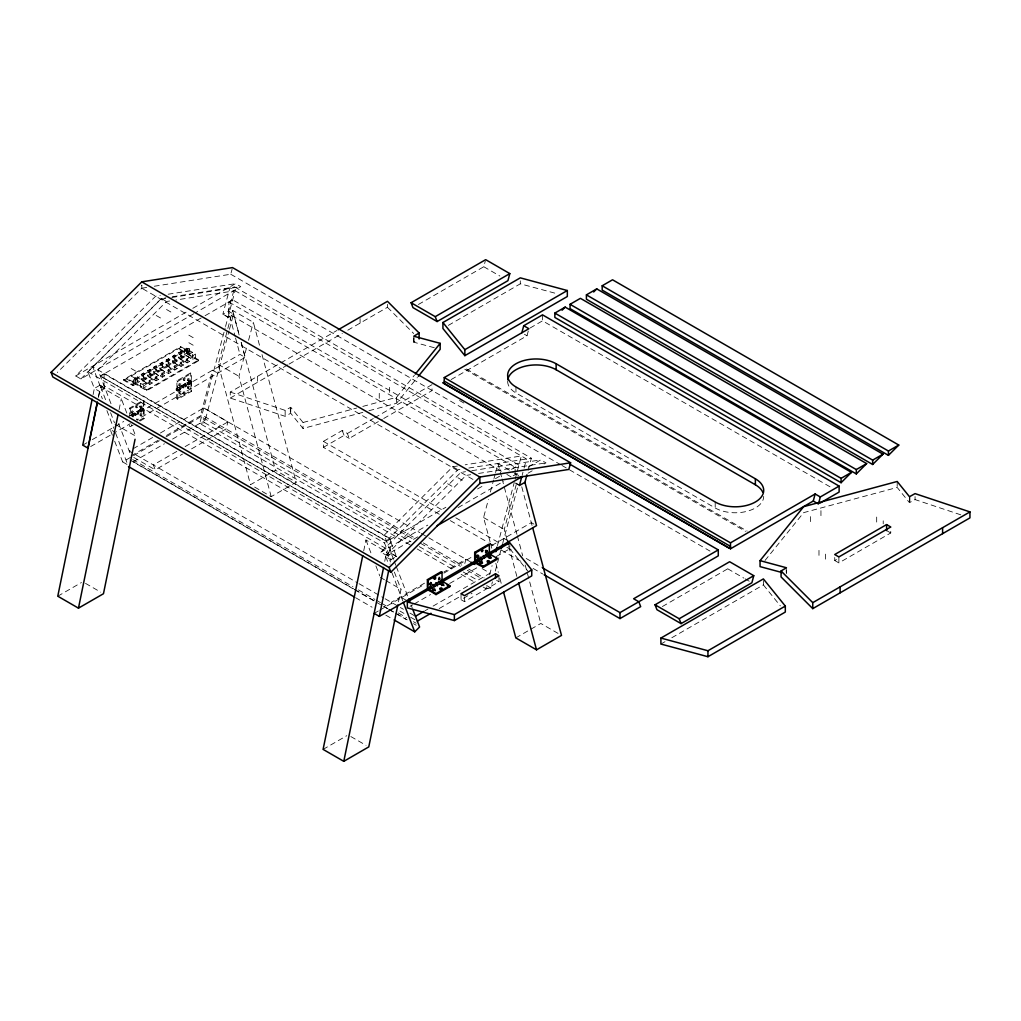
<?xml version="1.0" encoding="UTF-8"?>
<svg xmlns="http://www.w3.org/2000/svg" width="1021" height="1021" viewBox="0 0 1021 1021"><rect width="100%" height="100%" fill="white"/><g stroke="black" fill="none" stroke-linecap="round" stroke-linejoin="round"><path stroke-width="0.75" stroke-dasharray="5 3.75" d="M135.614 379.404L138.129 377.949L146.118 382.556L146.118 386.551L137.478 381.56L132.424 384.483L132.424 381.765L134.951 378.025L137.478 376.57L138.129 376.953L135.614 378.408L135.614 384.202L133.087 385.657L123.783 380.284L123.783 379.493L180.704 346.63L189.344 351.62L189.344 348.901L186.817 348.084L184.291 349.539L184.291 354.529L192.943 359.52L195.458 358.065L195.458 354.07L187.277 349.348L135.41 379.289L135.41 384.087L187.277 354.147L187.277 349.348M133.036 417.104L133.036 415.113L131.747 414.488L131.862 416.07M135.844 415.483L135.844 413.492L134.236 413.058L135.844 415.483L138.652 413.862L138.652 411.871L137.35 411.259L137.35 412.982M141.447 412.254L141.447 410.251L139.839 409.817L141.447 412.254L144.14 410.697L143.119 409.817M472.978 479.423L141.779 288.216L141.791 285.025L141.791 288.216L57.329 372.474M139.137 420.55L143.285 418.163L144.14 400.73L143.285 400.232L129.488 408.196L129.488 414.577M140.005 421.048L144.14 418.661L144.14 410.697M189.957 381.892L191.565 383.322L191.565 391.285L177.769 399.249L176.901 398.752L176.161 388.848L190.085 380.756L191.565 381.318L177.769 389.282L176.288 388.733M177.769 399.249L177.769 391.285C175.318 390.533 181.725 390.239 180.462 387.725L178.739 387.725L180.462 389.728L179.594 387.227M183.27 388.108L183.27 386.117L181.649 385.683L183.27 388.108L186.064 386.487L186.064 384.496C183.231 381.918 185.043 387.47 185.822 385.159M189.344 348.901L189.995 352.794L187.481 354.249L186.817 348.084L186.817 353.075L186.817 349.08M187.596 383.717C190.468 383.794 184.992 381.573 188.872 384.866L188.872 382.875L187.57 382.262L187.787 384.215M176.901 398.752L190.697 390.788L191.565 373.354L190.697 372.856L176.901 380.82L176.901 388.784L190.697 380.82L190.697 372.856M137.197 419.963L136.661 419.006M93.102 394.578L94.353 388.452L87.921 371.759L161.344 298.502L166.027 297.775M98.271 397.565L99.522 391.439L105.035 388.261L99.854 385.274L92.783 366.909L389.371 538.144L396.454 556.509L390.941 559.687L390.009 564.281M98.705 396.212L100.62 386.831L121.308 398.777L126.846 413.148M119.074 409.715L121.308 398.777M363.693 550.944L365.939 540.007L386.627 551.953L390.507 562.009M384.713 561.333L386.627 551.953M398.471 601.803L401.023 589.321L394.374 572.079M154.273 286.25L230.746 274.241L232.163 268.919M166.104 436.848L200.039 417.244L212.585 370.176L217.754 373.163M528.151 470.273L531.367 458.212L234.779 286.978L228.347 311.099L235.149 336.471M410.251 544.972L199.708 423.409L225.143 328.035M225.552 326.49L235.085 290.717L175.867 300.021M254.65 487.094L271.203 496.653L296.192 482.218L275.504 470.273L250.515 484.707L218.264 364.357L232.66 310.384L253.348 322.33L259.947 346.923M199.708 423.409L204.557 422.656L229.036 330.906M229.444 329.375L233.515 314.085L228.347 311.099L222.833 314.277L229.916 287.731L526.504 458.965L523.365 470.77M271.203 496.653L238.952 376.302L246.954 346.31M248.55 340.312L253.348 322.33M203.792 407.953L227.938 421.89L226.049 428.96L190.646 449.393M418.419 304.475L483.788 266.736L485.294 261.082M464.81 563.49L465.933 559.253L443.841 572.015M451.142 379.57L527.015 335.769L528.904 328.711M490.118 541.909L483.584 517.532L488.383 499.537M490.374 492.045L493.577 480.049M493.973 478.555L495.172 474.05M495.581 472.557L497.98 463.56L513.155 472.315M483.188 587.088L485.945 588.67L486.762 585.595M489.633 574.836L492.096 565.596M497.431 545.597L514.252 482.525M515.133 479.219L521.335 455.979L465.231 464.797M507.131 540.147L504.272 529.478L516.664 482.997M485.945 588.67L490.807 587.917L492.441 581.791M495.287 571.096L501.005 549.681M502.638 543.568L518.132 485.46M522.178 475.186L522.982 472.161M662.387 606.538L727.743 568.799L728.496 565.979M132.743 416.3L132.641 415.343M133.087 385.657L133.087 382.148L135.614 378.408M434.295 347.727L413.786 342.201L417.844 339.738M362.825 406.409L396.544 397.322L414.386 375.243M368.951 410.723L396.544 403.295L417.359 377.528M765.01 560.491L803.667 512.631L897.191 487.451L909.481 502.677L915.058 499.588L961.055 514.916M193.875 313.689L80.876 378.931L75.682 375.945L155.626 296.205L160.323 295.465M80.876 378.931L160.808 299.191L165.504 298.451M169.639 301.004L166.525 301.489L97.952 369.896L111.263 404.418M457.446 466.023L452.762 466.75L384.202 535.157L393.544 559.406M396.416 556.407L391.234 553.42L396.416 556.407L391.273 553.522L385.772 556.7L390.941 559.687L384.509 542.993L457.944 469.737L462.615 469.009M417.806 536.855L386.104 555.156L380.922 552.17L460.854 472.429L465.55 471.689M386.104 555.156L466.035 475.429L470.732 474.688M136.865 419.925L138.09 419.937M132.794 416.67L132.181 414.615M131.696 415.879L144.14 408.694L142.851 408.081L142.851 409.817M134.976 414.985L135.844 414.488L134.976 412.995M135.589 415.049L138.537 413.301L138.218 411.757M140.592 411.757L141.447 411.259L140.592 409.753M177.514 390.839L177.769 381.318L191.565 373.354M190.085 380.756L190.238 382.084M182.402 387.61L183.27 387.112L182.402 385.619M183.014 387.674L185.95 385.925L185.656 384.726M188.004 384.368L188.872 383.87L188.004 382.377M75.682 375.945L187.315 311.494M192.829 308.304L235.545 283.647L240.739 286.646L195.253 312.898M104.078 373.839L104.078 385.785L390.328 551.046L390.328 539.101L104.078 373.839L100.313 376.022L386.627 541.462L445.871 507.258M501.375 471.268L228.895 313.958L228.895 302.012L232.66 299.829L518.898 465.091L509.262 470.668M99.854 385.274L94.353 388.452L99.522 391.439L102.368 398.803M123.783 380.284L180.704 347.421L189.995 352.794M141.217 374.413L143.629 373.022L144.293 374.401L152.269 379.008L152.269 383.003L149.857 384.394L141.217 379.404L141.217 374.413L144.293 373.392M147.471 370.802L149.896 369.411L150.546 370.776L158.536 375.396L158.536 379.391L156.111 380.782L147.471 375.792L147.471 370.802L150.546 369.781M153.661 367.228L156.085 365.837L156.736 367.203L164.726 371.823L164.726 375.817L162.301 377.208L153.661 372.218L153.661 367.228L156.736 366.207M159.914 363.616L162.339 362.213L162.99 363.591L170.979 368.211L170.979 372.206L168.567 373.597L159.914 368.607L159.914 363.616L162.99 362.595M166.142 360.017L168.567 358.626L169.218 360.005L177.207 364.612L177.207 368.607L174.782 370.01L166.142 365.008L166.142 360.017L169.218 359.009M172.396 356.406L174.821 355.014L175.472 356.393L183.461 361L183.461 364.995L181.049 366.386L172.396 361.396L172.396 356.406L175.472 355.385M178.522 352.87L180.947 351.479L181.598 352.858L189.587 357.465L189.587 361.46L187.162 362.863L178.522 357.861L178.522 352.87L181.598 351.862M184.291 349.539L187.481 348.467L189.995 349.284M141.868 374.796L141.868 375.792L144.293 374.401M148.122 371.185L148.122 372.18L150.546 370.776M154.311 367.611L154.311 368.607L156.736 367.203M160.578 363.999L160.578 364.995L162.99 363.591M166.793 360.4L166.793 361.396L169.218 360.005M173.06 356.788L173.06 357.784L175.472 356.393M179.173 353.253L179.173 354.249L181.598 352.858M184.954 349.922L184.954 350.918L187.481 349.463M141.217 379.404L143.629 378.012L152.269 383.003M147.471 375.792L149.896 374.401L158.536 379.391M153.661 372.218L156.085 370.827L164.726 375.817M159.914 368.607L162.339 367.215L170.979 372.206M166.142 365.008L168.567 363.616L177.207 368.607M172.396 361.396L174.821 360.005L183.461 364.995M178.522 357.861L180.947 356.469L189.587 361.46M184.291 354.529L189.344 351.62M135.41 379.289L143.591 384.024L146.118 382.556M141.868 375.792L149.857 380.399L152.269 379.008M148.122 372.18L156.111 376.787L158.536 375.396M154.311 368.607L162.301 373.214L164.726 371.823M160.578 364.995L168.567 369.602L170.979 368.211M166.793 361.396L174.782 366.016L177.207 364.612M173.06 357.784L181.049 362.404L183.461 361M179.173 354.249L187.162 358.869L189.587 357.465M184.954 350.918L192.943 355.525L195.458 354.07M146.118 386.551L143.591 388.006L143.591 384.024M146.807 389.869L198.674 359.928L198.674 360.719L146.807 390.66L126.31 378.829L126.31 378.025L146.807 389.869L146.807 390.66M129.488 408.196L130.343 408.694L144.14 400.73M128.876 416.109L142.672 408.145M129.488 416.16L143.285 408.196L143.285 400.232M82.752 445.143L86.862 442.769M92.324 439.604L123.771 421.456M132.181 416.606L239.948 354.389L245.117 357.376L137.146 419.708M141.192 411.808L143.897 410.251M188.617 384.432L191.31 382.875M188.872 384.866L191.565 383.322M177.769 391.285L180.462 389.728M90.665 446.547L112.552 433.912M112.399 435.265L110.115 429.343L115.284 432.33L130.318 423.651M133.1 425.03L130.343 426.625L129.488 426.127L129.488 422.936M362.825 412.382L303.033 428.475L290.73 413.25L285.153 416.338L230.261 398.05L230.261 392.077L279.486 363.655M280.852 362.863L336.866 330.523M152.691 437.46L129.208 451.014L357.656 582.902M160.412 432.993L203.83 407.928L419.886 532.668M230.261 398.05L287.68 364.893M289.045 364.114L342.329 333.344M347.804 330.191L387.457 307.295L387.457 304.309M131.096 455.902L158.332 440.179M166.5 435.457L201.903 415.011L416.389 538.922M114.671 441.187L122.66 461.913L132.168 456.438M133.521 455.647L159.314 440.766M133.266 461.773L164.445 443.765M172.587 439.068L205.208 420.231L200.039 417.244M176.837 451.397L153.354 464.951L155.243 469.839L182.478 454.115M185.12 446.611L227.938 421.89M230.261 392.077L285.153 410.365L290.73 407.277L303.033 422.503L303.033 428.475M448.359 325.367L520.302 283.825L556.713 293.64M439.272 514.252L323.402 447.351L323.402 441.378L342.201 430.517L347.382 433.504L349.259 438.392L382.365 419.274M57.776 596.2L81.45 582.532M323.402 447.351L344.09 435.405L349.259 438.392M347.382 433.504L373.316 418.533M374.681 417.742L432.036 384.636M530.116 327.996L542.534 320.836L830.852 487.285M383.743 418.482L432.036 390.609L432.036 386.129M390.328 539.101L386.563 541.283L100.313 376.022L203.702 316.497M477.573 488.957L484.452 484.988M495.479 478.619L499.614 476.233M380.922 552.17L427.773 525.113M458.097 507.603L503.57 481.35M513.218 475.786L517.353 473.399M528.38 467.031L540.785 459.871L545.967 462.87L543.21 464.453M528.048 473.208L532.183 470.821M424.506 583.182L391.349 602.313L392.766 605.976M374.171 613.391L378.281 611.017M379.646 610.226L424.762 584.178M443.88 573.138L472.583 556.573M491.701 545.533L531.354 522.637L536.536 525.624M410.072 606.334L412.803 604.764M414.169 603.973L430.568 594.503M449.699 583.463L478.39 566.897M496.155 556.636L509.824 548.749L509.824 542.776M424.953 610.788L427.927 609.078M433.095 606.091L490.08 573.189L479.066 566.834M439.17 608.554L460.956 595.983M461.033 593.686L461.033 599.659L472.072 593.29M461.033 599.659L464.478 601.65L498.963 581.74L498.963 575.767M515.822 637.883L540.824 623.461L561.512 635.407M323.095 749.388L346.77 735.707M660.906 644.047L665.003 641.686M671.831 637.742L763.376 584.893L763.376 580.413M834.731 557.517L834.731 560.503L837.462 558.934M834.731 560.503L838.879 562.903L890.746 532.962L890.746 526.989M205.081 315.706L232.66 299.829M185.809 386.053L184.456 385.057M138.397 413.428L137.159 412.203L137.95 411.744M303.033 422.503L356.686 408.055M141.791 288.216L148.032 287.233M168.159 294.227L235.545 283.647M172.255 296.792L234.779 286.978M171.783 297.468L240.739 286.646M228.053 317.11L222.872 314.123L228.015 317.263L233.515 314.085L239.118 334.977M468.843 468.026L531.367 458.212M471.817 470.707L540.785 459.871M478.568 473.45L545.967 462.87M184.367 377.796C181.521 377.885 183.895 382.211 185.311 379.646C185.286 376.443 184.75 379.174 183.244 379.952M185.222 378.293L184.01 379.097L184.099 380.45M136.942 405.171C134.096 405.273 136.482 409.587 137.899 407.022C137.873 403.818 137.337 406.549 135.819 407.328M137.809 405.669L136.597 406.473L136.686 407.826M188.719 378.485C185.924 378.395 188.043 382.849 189.587 380.386C189.753 377.132 189.013 379.94 187.507 380.591M189.587 378.982L188.362 379.684L188.362 381.088M188.719 386.04C185.924 385.951 188.043 390.405 189.587 387.942C189.753 384.687 189.013 387.482 187.507 388.146M180.104 383.462C177.297 383.373 179.428 387.827 180.959 385.364C181.125 382.109 180.398 384.917 178.879 385.568M189.587 386.538L188.362 387.24L188.362 388.644M180.959 383.96L179.747 384.662L179.747 386.066M180.104 391.017C177.297 390.928 179.428 395.382 180.959 392.919C181.125 389.665 180.398 392.46 178.879 393.123M180.959 391.515L179.747 392.217L179.747 393.621M141.306 405.86C138.499 405.771 140.63 410.225 142.161 407.762C142.327 404.507 141.6 407.315 140.081 407.966M142.161 406.358L140.949 407.06L140.949 408.464M132.679 410.838C129.884 410.748 132.003 415.202 133.547 412.739C133.713 409.485 132.972 412.293 131.467 412.943M141.306 413.416C138.499 413.326 140.63 417.78 142.161 415.317C142.327 412.063 141.587 414.871 140.081 415.521M133.547 411.335L132.322 412.037L132.322 413.441M142.161 413.913L140.949 414.615L140.949 416.019M188.004 384.126L188.323 382.913L187.405 383.283M143.285 409.944C145.186 410.148 142.276 406.945 142.723 409.242M184.456 391.707C181.712 391.439 183.576 396.008 185.222 393.659C185.58 390.354 184.648 393.225 183.155 393.761M185.311 392.204L184.099 392.804L184.01 394.259M483.788 266.736L499.882 276.027M886.598 530.563L890.746 532.962M524.437 334.275L527.015 335.769M507.641 381.344A28.409 16.4 0 0 0 515.962 392.945L715.198 507.973A28.409 16.4 0 0 0 746.16 511.521A28.409 16.4 0 0 0 763.695 496.372M466.418 369.015L747.168 531.099M464.797 369.27L745.547 531.354M459.552 400.526L465.053 403.703M230.746 274.241L560.555 464.657M561.933 465.448L710.016 551.098M727.743 568.799L743.837 578.103M745.177 578.869L749.21 581.191M228.895 302.012L515.133 467.273L515.133 476.233M514.533 473.119L518.668 475.505M506.875 474.446L511.011 476.833M515.886 483.073L519.766 485.32M515.592 483.124L519.434 485.511M161.344 298.502L166.525 301.489M452.762 466.75L457.944 469.737M166.525 309.503L171.694 312.49M457.944 477.751L463.113 480.738M156.175 315.476L161.344 318.463M447.594 483.724L452.762 486.711M188.847 335.182L194.028 338.168M188.847 342.724L194.028 345.711M218.264 364.357L238.952 376.302M483.584 517.532L504.272 529.478M198.674 359.928L178.177 348.084L178.177 348.888L198.674 360.719M504.004 538.424L509.173 541.411M323.402 441.378L443.408 510.666M455.825 517.838L499.971 543.325M506.863 547.307L512.389 550.498M526.185 558.461L541.36 567.217M450.312 520.621L487.553 542.125M488.931 542.93L495.836 546.911M501.349 550.089L522.037 562.035M533.077 568.416L542.738 573.981M176.901 380.82L177.769 381.318M185.209 385.989L186.064 386.487M190.697 390.788L191.565 391.285M421.265 533.473L469.954 561.576M131.147 368.504L136.316 371.491M496.665 580.413L498.963 581.74M423.281 542.904L461.811 565.149M468.69 569.118L484.171 577.937M131.147 376.034L136.316 379.021M203.09 417.768L415.024 540.122M420.524 543.3L460.433 566.349M467.312 570.318L482.448 579.06M204.557 422.656L410.991 541.832M419.248 546.592L456.4 568.046M463.279 572.028L478.428 580.758M486.685 585.531L490.807 587.917M132.424 381.765L133.087 382.148M123.783 379.493L132.424 384.483M417.142 548.953L454.294 570.407M461.173 574.376L476.309 583.119M87.921 371.759L384.509 542.993M137.784 413.365L138.652 413.862M143.285 418.163L144.14 418.661M137.031 419.082L137.899 419.58M115.016 424.187L135.704 436.133L131.275 424.647M380.335 577.375L384.47 579.762M385.849 580.553L401.023 589.321M401.534 597.591L406.703 600.578M359.035 583.706L383.807 598M385.185 598.791L403.423 609.282M409.957 613.098L415.458 616.276M399.938 611.069L403.971 613.391M410.672 617.271L417.385 621.138M133.777 457.446L155.243 469.839M132.704 459.59L352.896 586.705M358.397 589.896L374.911 599.429M376.29 600.22L380.425 602.607M381.79 603.398L388.682 607.367M398.305 612.932L406.562 617.692M413.454 621.674L416.198 623.257M133.343 461.722L353.534 588.849M354.9 589.64L374.171 600.769M383.807 606.334L387.929 608.72M389.307 609.511L407.2 619.836M129.961 459.986L352.896 588.696M354.274 589.5L374.911 601.42M376.29 602.211L387.304 608.567M388.682 609.358L394.183 612.536M395.561 613.327L406.562 619.683M413.454 623.665L416.198 625.248M122.66 461.913L127.842 464.912L115.284 432.33M355.55 597.668L372.065 607.214M385.823 615.153L392.702 619.122M85.522 583.374L100.696 592.129M350.841 736.549L366.016 745.304M185.209 383.998L185.95 384.93M137.784 411.374L138.243 412.101M137.618 412.995L138.346 412.318M387.457 307.295L413.684 333.522M190.378 382.275C192.344 383.807 190.48 379.416 190.072 381.65M185.528 384.534L184.584 384.828M182.083 387.074C184.482 388.388 181.279 383.922 181.942 386.87M132.5 415.151L131.556 415.445M763.376 584.893L780.338 605.874M509.824 548.749L527.768 570.969M134.53 414.258C136.75 416.313 134.478 411.297 134.427 414.041M394.106 560.874L395.803 565.277M396.378 566.744L408.26 597.604M411.093 604.955L412.229 607.891M342.201 430.517L344.09 435.405M385.772 556.7L388.605 564.064M392.013 572.909L402.797 600.897M365.939 540.007L372.027 555.82M375.894 565.876L379.774 575.933M118.615 423.524L130.152 453.452M100.62 386.831L106.707 402.644M110.587 412.701L114.454 422.758M106.911 410.595L113.714 428.271M521.757 486.813L532.26 526.236M497.98 463.56L501.681 477.394M502.102 478.926L516.932 534.277M517.341 535.821L522.688 555.807M525.164 565.034L540.824 623.461M508.764 546.235L516.932 576.712M490.527 543.44L492.148 549.528M495.823 563.235L498.274 572.385M499.907 578.473L501.541 584.561M262.001 354.606L296.192 482.218M232.66 310.384L239.259 334.977M241.313 342.66L275.504 470.273M241.122 342.443L245.117 357.376M235.545 337.964L239.948 354.389M180.704 346.63L180.704 347.421M915.058 496.602L915.058 499.588M909.89 496.602L909.89 502.574M909.481 496.704L909.481 502.677M897.191 481.478L897.191 487.451M883.216 520.825L883.216 523.811M876.682 517.06L876.682 523.033M838.879 556.93L838.879 562.903M825.504 554.135L825.504 560.108M820.948 510.653L820.948 516.626M818.982 550.37L818.982 556.343M810.597 516.626L810.597 522.599M786.425 570.739L786.425 573.725M786.247 567.982L786.247 572.462M715.198 502L715.198 507.973M542.534 314.864L542.534 320.836M520.302 280.839L520.302 283.825M515.962 386.972L515.962 392.945M464.478 597.17L464.478 601.65M413.964 337.492L413.964 341.971M413.786 337.721L413.786 342.201M396.544 397.322L396.544 403.295M389.614 387.355L389.614 393.327M379.263 393.327L379.263 399.3M360.094 318.603L360.094 323.095M290.73 407.277L290.73 413.25M290.334 407.379L290.334 413.352M285.153 410.365L285.153 416.338M257.624 376.277L257.624 382.25M192.943 355.525L192.943 359.52M187.162 358.869L187.162 362.863M180.947 351.479L180.947 356.469M181.049 362.404L181.049 366.386M174.821 355.014L174.821 360.005M174.782 366.016L174.782 370.01M168.567 358.626L168.567 363.616M168.567 369.602L168.567 373.597M162.339 362.213L162.339 367.215M162.301 373.214L162.301 377.208M156.085 365.837L156.085 370.827M156.111 376.787L156.111 380.782M149.896 369.411L149.896 374.401M149.857 380.399L149.857 384.394M143.629 373.022L143.629 378.012M138.129 376.953L138.129 377.949M137.478 376.57L137.478 381.56M134.951 378.025L134.951 383.015M130.343 408.694L130.343 416.657M139.954 410.263C140.388 413.173 142.289 409.804 139.992 410.11C140.617 413.722 141.932 409 139.941 410.378M176.263 389.295C176.939 392.472 178.394 388.35 176.263 389.295M178.969 387.674C179.479 390.864 181.189 386.972 178.969 387.674M99.816 385.172L104.997 388.159L99.816 385.172M192.459 352.334L140.592 382.275L140.592 387.074L192.459 357.133L192.459 352.334"/><path stroke-width="1.5" d="M521.846 332.782L523.722 325.725L528.904 328.711L444.25 377.579L444.25 383.551L730.487 548.813L813.265 501.03L815.141 493.973L820.322 496.959L839.122 486.098L839.122 492.071L819.812 503.213M730.487 548.813L730.487 542.84L444.25 377.579M482.384 549.962C480.572 554.977 485.256 547.167 481.427 551.48M438.609 579.379C441.761 575.385 438.009 583.208 439.209 577.324M430.083 586.08L431.564 587.228L431.564 588.632M434.589 586.692L434.308 585.914M435.686 582.838L437.167 583.986L437.167 585.403M438.494 581.23L439.974 582.366L439.974 583.782M477.381 558.768L478.862 559.916L478.862 561.333M480.189 557.16L481.797 559.585M485.792 553.918L487.4 556.343M92.158 399.173L82.752 445.143L87.934 448.13L97.327 402.159M97.416 402.453L57.776 596.2L78.464 608.146L103.466 593.724L135.066 439.26M78.464 608.146L118.117 414.398M362.736 555.641L323.095 749.388L343.783 761.334L368.772 746.9L397.833 604.917M343.783 761.334L383.577 567.421M374.171 613.391L379.34 616.378L388.746 570.407M435.291 590.7L434.116 589.819L432.942 590.7M441.519 585.544L442.731 584.842L443.956 585.544M509.811 273.602L507.935 280.673L437.116 321.551L412.969 307.615L411.093 302.726L485.677 259.666L509.811 273.602L435.24 316.663L411.093 302.726M495.798 551.748L497.023 547.141M501.413 548.149L502.23 545.099M521.808 476.565L519.434 485.511L524.934 482.333L526.938 474.791M570.611 462.781L568.837 469.43L479.87 483.405L390.903 572.156L52.824 376.966L51.05 372.359L141.791 281.834L232.52 267.591L570.611 462.781L479.87 477.037L389.129 567.548L390.903 572.156M753.766 575.678L751.89 582.749L681.071 623.627L656.937 609.69L655.048 604.802L729.632 561.741L753.766 575.678L679.195 618.739L655.048 604.802M818.816 502.6L820.322 496.959M476.526 555.986C475.939 559.061 479.819 554.786 477.279 555.067M439.936 589.564L441.251 588.913L442.374 589.666M433.644 577.452C432.534 580.528 436.835 577.095 434.448 576.648M431.513 588.275L430.632 586.743M437.116 585.033L436.235 583.502M442.616 581.868L441.595 580.375M478.811 560.963L477.93 559.431M481.606 559.342L481.606 558.602M484.413 557.734L483.533 556.203M484.605 557.964L483.239 555.973M488.51 553.114L489.786 553.242L490.208 555.36M480.227 563.03L482.588 563.03M488.855 558.053L491.216 558.053M475.059 561.065L476.054 562.584L475.059 561.065L442.221 580.068M415.381 374.005L440.166 343.337L413.786 336.228L419.146 333.012L387.457 301.323L338.232 329.732M418.355 376.302L440.166 349.31L440.166 343.337M760.058 560.644L803.667 506.658L897.191 481.478L909.481 496.704L915.058 493.615L969.95 511.904L969.95 517.877L812.767 608.631L781.065 576.942L781.065 570.969L786.425 567.753L760.058 560.644L760.058 566.617L782.035 572.539M487.298 562.073L489.544 561.997M485.473 550.459L486.762 550.587L485.473 552.195M562.086 310.218L565.187 307.117L851.437 472.378L841.087 482.703L554.85 317.442L554.85 313.09L565.187 307.117M593.66 291.98L596.762 288.892L883.012 454.154L872.661 464.478L586.411 299.217L586.411 294.865L596.762 288.892M394.08 619.926L414.73 631.833L419.58 626.983L412.79 609.358M856.3 473.91L866.65 463.598L580.413 298.336L570.063 304.309L570.063 308.648L856.3 473.91L856.3 469.571L570.063 304.309M888.423 455.366L898.774 445.054L612.536 279.792L602.186 285.765L602.186 290.104L888.423 455.366L888.423 451.027L602.186 285.765M442.923 322.521L520.302 277.852L567.331 290.526L567.331 296.498L464.861 355.653L442.923 328.507L442.923 322.521L464.861 349.68L464.861 355.653M464.861 349.68L567.331 290.526M523.722 325.725L542.534 314.864L839.122 486.098M437.103 525.726L522.535 476.386M429.126 590.623L428.871 588.772L427.391 587.637L427.391 579.673L441.187 571.709L442.055 572.207L442.055 580.17L442.923 582.659M476.411 563.324L476.169 561.473L474.688 560.325L474.688 552.361L488.485 544.397L489.353 544.895L489.353 552.859L488.485 552.361M427.391 579.673L428.258 580.17L442.055 572.207M474.688 552.361L475.556 552.859L489.353 544.895M379.34 616.378L442.055 580.17L441.187 579.673M497.112 558.347L483.316 566.31L476.411 562.329L490.208 554.365L497.112 558.347L497.112 559.342L483.316 567.306C482.652 566.361 472.072 562.801 475.556 560.823L536.536 525.624L524.934 482.333M489.327 554.607L509.824 542.776L531.75 569.935L531.75 575.908L454.383 620.577L407.341 607.916L407.341 601.943L429.203 589.321M442.872 581.434L475.658 562.507M449.814 585.646L442.923 581.664L429.126 589.628L436.018 593.609L449.814 585.646L449.814 586.641L436.018 594.605L427.646 589.487L428.258 580.17M415.458 616.276L423.779 611.464M495.517 573.776L461.033 593.686L464.478 595.677L498.963 575.767L495.517 573.776L495.517 578.256M417.385 621.138L431.002 613.276M407.341 601.943L454.383 614.604L531.75 569.935M503.583 592.18L515.822 637.883L536.523 649.828L561.512 635.407L532.681 527.78M554.85 313.09L841.087 478.351L851.437 472.378M856.3 469.571L866.65 463.598M586.411 294.865L872.661 460.126L883.012 454.154M888.423 451.027L898.774 445.054M542.738 568.008L619.989 612.613L718.274 555.871L718.274 549.898L633.62 598.765L638.801 601.752L640.678 606.64L619.989 618.586L544.116 574.785M730.487 542.84L815.141 493.973M660.906 638.074L763.376 578.92L785.315 606.078L785.315 612.051L707.949 656.72L660.906 644.047L660.906 638.074L707.949 650.747L785.315 606.078M886.598 524.59L834.731 554.531L838.879 556.93L890.746 526.989L886.598 524.59L886.598 530.563M812.767 608.631L812.767 602.658L969.95 511.904M489.518 554.684L489.518 553.242L488.791 553.905M486.328 554.582L487.247 556.062L487.106 555.156M480.725 557.823L481.504 558.385M439.03 581.893L439.949 583.374L439.821 582.455M433.325 584.842L434.206 585.697M429.369 584.42L430.722 582.429M813.265 501.03L818.434 504.017M556.139 363.77L755.374 478.798A28.409 16.4 0 0 1 755.374 502A28.409 16.4 0 0 1 715.198 502L515.962 386.972A28.409 16.4 0 0 1 515.962 363.77A28.409 16.4 0 0 1 556.139 363.77L556.139 369.742L755.374 484.771A28.409 16.4 0 0 1 762.738 492.122M444.263 381.139L730.5 546.401M442.642 382.747L728.879 548.009M569.654 464.083L718.274 549.898M141.779 281.847L479.87 477.037L479.87 483.405M470.809 562.073L474.931 564.46M447.058 585.046L449.814 586.641M432.891 584.459L433.759 584.956M51.05 372.359L389.129 567.548M128.48 466.571L354.172 596.877M781.065 570.969L812.767 602.658M679.195 618.739L681.071 623.627M435.24 316.663L437.116 321.551M408.834 599.072L409.957 602.007M403.372 602.377L414.73 631.833M507.539 541.666L508.356 544.716M518.566 582.8L536.523 649.828M942.6 527.704L942.6 533.677M872.661 460.126L872.661 464.478M841.087 478.351L841.087 482.703M840.117 586.858L840.117 592.831M755.374 478.798L755.374 484.771M707.949 650.747L707.949 656.72M619.989 612.613L619.989 618.586M487.515 555.909L487.515 556.904M483.316 566.31L483.316 567.306M481.912 559.151L481.912 560.146M479.117 560.771L479.117 561.767M475.556 552.859L475.556 560.823M454.383 614.604L454.383 620.577M440.217 583.221L440.217 584.216M437.422 584.842L437.422 585.837M436.018 593.609L436.018 594.605M419.146 333.012L419.146 338.985M507.743 379.914A28.409 16.4 0 0 1 526.326 365.926A28.409 16.4 0 0 1 556.139 369.742M427.62 588.645C428.335 591.861 429.675 587.637 427.62 588.645M434.308 578.524C435.954 581.255 436.337 574.376 434.308 578.524M430.007 584.089C431.398 587.062 432.24 580.043 430.007 584.089M477.305 556.777C478.683 559.763 479.538 552.731 477.305 556.777M485.932 551.799C487.311 554.786 488.166 547.754 485.932 551.799M432.942 589.347C434.716 592.193 436.35 587.254 432.942 589.347M441.557 584.369C443.344 587.215 444.965 582.276 441.557 584.369M480.227 562.035C482.014 564.894 483.635 559.942 480.227 562.035M488.855 557.058C490.642 559.916 492.262 554.965 488.855 557.058M440 588.377C441.493 591.299 443.599 586.424 440 588.377M487.298 561.078C488.791 563.988 490.884 559.125 487.298 561.078"/></g></svg>
